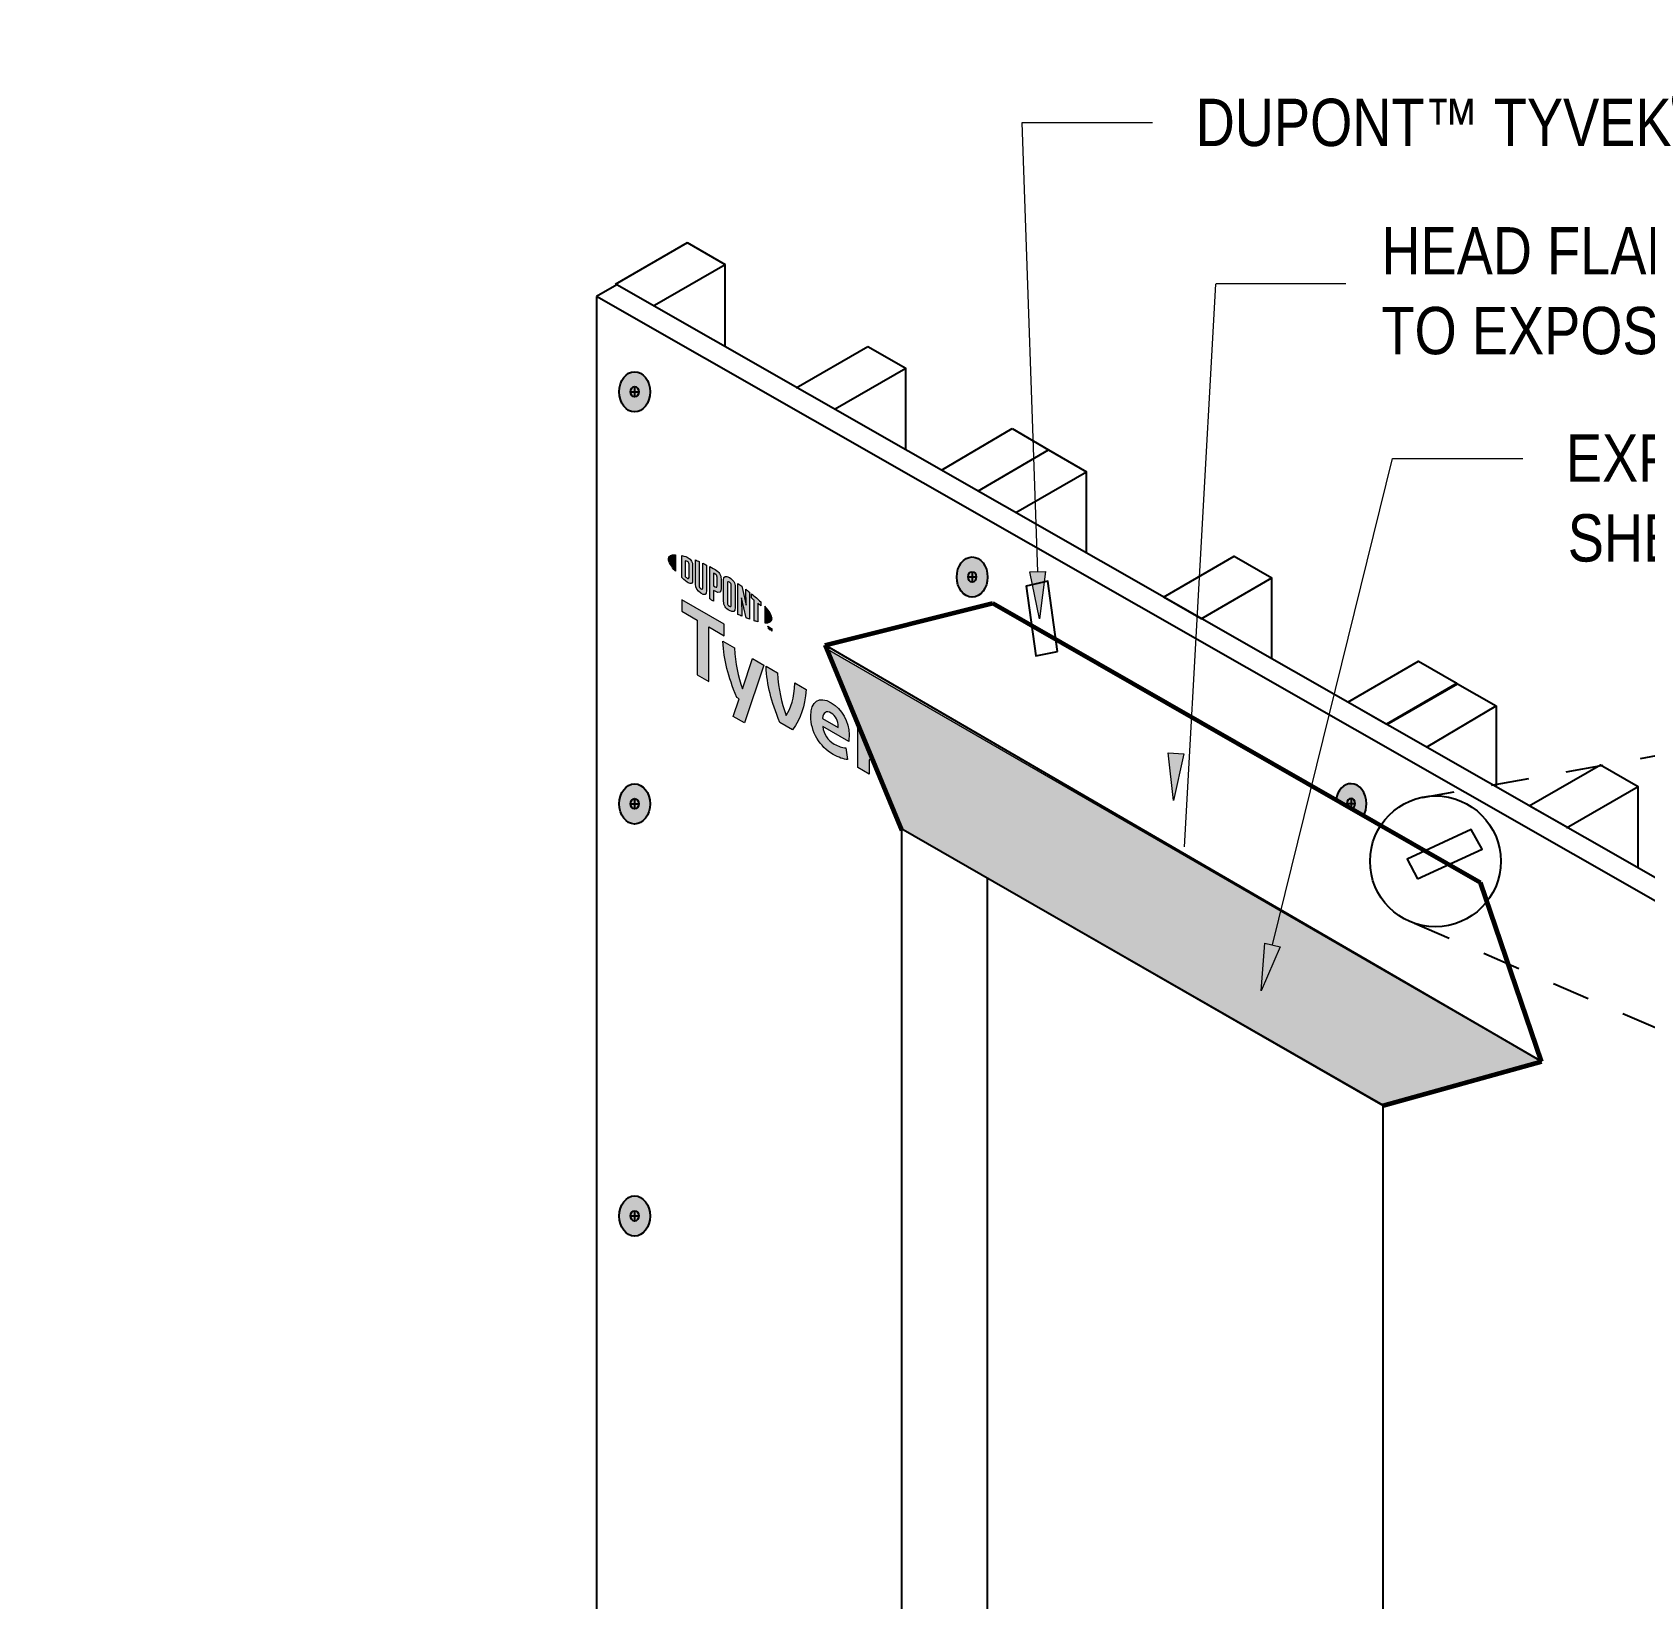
# Model space of a CAD drawing. Header units: inches. Extents: x -26 to 76, y -15 to 22.
# Drawn here: x 8.6 to 13.92, y 7.5 to 12.67 of the extents above; entities that cross this region are included whole.
import ezdxf

# ---------------------------------------------------------------- set-up
doc = ezdxf.new("R2010")
doc.units = ezdxf.units.IN
doc.header["$MEASUREMENT"] = 0
doc.linetypes.add('AI-Linetype-5', pattern=[0.250075, 0.125038, -0.125038])
doc.linetypes.add('AI-Linetype-6', pattern=[0.250075, 0.125038, -0.125038])
for name, color, linetype, lineweight in [('.ATI-HATCH', 7, 'Continuous', 0), ('.ATI-TEXT_2', 7, 'Continuous', 0), ('G-ANNO-TTLB', 7, 'Continuous', 0), ('LOGOS', 7, 'Continuous', 0), ('TYVEK', 7, 'Continuous', 0)]:
    doc.layers.add(name, color=color, linetype=linetype, lineweight=lineweight)

# ---------------------------------------------------------------- blocks, each defined once
blk = doc.blocks.new('Block_17')
at = {"layer": 'TYVEK', "true_color": 0x003b71, "transparency": 33554687}
h = blk.add_hatch(color=156, dxfattribs=at)
h.dxf.hatch_style = 2
edge = h.paths.add_edge_path()
edge.add_spline(control_points=[(13.0035, 10.1261), (13.0035, 10.1118), (13, 10.0985), (12.9942, 10.0876), (12.9942, 10.0876), (12.9556, 10.1097), (12.9556, 10.1097), (12.9556, 10.1097), (12.9525, 10.1115), (12.9525, 10.1115), (12.9525, 10.1115), (12.9408, 10.1182), (12.9408, 10.1182), (12.9408, 10.1182), (12.9028, 10.14), (12.9028, 10.14), (12.9076, 10.17), (12.9281, 10.1925), (12.9525, 10.1925), (12.9807, 10.1925), (13.0035, 10.1628), (13.0035, 10.1261)], knot_values=[0, 0, 0, 0, 1, 1, 1, 2, 2, 2, 3, 3, 3, 4, 4, 4, 5, 5, 5, 6, 6, 6, 7, 7, 7, 7], degree=3, periodic=0)
at = {"layer": 'TYVEK', "color": 252, "lineweight": 25, "true_color": 0x848484}
blk.add_line((12.939, 10.1265), (12.9661, 10.1265), dxfattribs=at)
blk.add_lwpolyline([(12.9525, 10.1436), (12.9525, 10.1265), (12.9525, 10.1115)], dxfattribs=at)
at = {"layer": 'TYVEK', "color": 18, "lineweight": 25, "true_color": 0x000000}
blk.add_open_spline([(13.0035, 10.1261), (13.0035, 10.1118), (13, 10.0985), (12.9942, 10.0876), (12.9942, 10.0876), (12.9556, 10.1097), (12.9556, 10.1097), (12.9556, 10.1097), (12.9525, 10.1115), (12.9525, 10.1115), (12.9525, 10.1115), (12.9408, 10.1182), (12.9408, 10.1182), (12.9408, 10.1182), (12.9028, 10.14), (12.9028, 10.14), (12.9076, 10.17), (12.9281, 10.1925), (12.9525, 10.1925), (12.9807, 10.1925), (13.0035, 10.1628), (13.0035, 10.1261)], degree=3, knots=[0, 0, 0, 0, 1, 1, 1, 2, 2, 2, 3, 3, 3, 4, 4, 4, 5, 5, 5, 6, 6, 6, 7, 7, 7, 7], dxfattribs=at)
at = {"layer": 'TYVEK', "color": 252, "lineweight": 25, "true_color": 0x848484}
blk.add_open_spline([(12.9661, 10.1265), (12.9661, 10.1183), (12.9615, 10.1115), (12.9556, 10.1097), (12.9556, 10.1097), (12.9525, 10.1115), (12.9525, 10.1115), (12.9525, 10.1115), (12.9408, 10.1182), (12.9408, 10.1182), (12.9396, 10.1207), (12.939, 10.1235), (12.939, 10.1265), (12.939, 10.136), (12.9451, 10.1436), (12.9525, 10.1436), (12.96, 10.1436), (12.9661, 10.136), (12.9661, 10.1265)], degree=3, knots=[0, 0, 0, 0, 1, 1, 1, 2, 2, 2, 3, 3, 3, 4, 4, 4, 5, 5, 5, 6, 6, 6, 6], dxfattribs=at)
blk = doc.blocks.new('Block_18')
at = {"layer": 'TYVEK', "true_color": 0x003b71, "transparency": 33554687}
h = blk.add_hatch(color=156, dxfattribs=at)
h.dxf.hatch_style = 2
edge = h.paths.add_edge_path()
edge.add_ellipse((11.7013, 10.8747), major_axis=(0, 0.0664), ratio=0.766948, start_angle=0, end_angle=360)
at = {"layer": 'TYVEK', "color": 252, "lineweight": 25, "true_color": 0x848484}
for p, q in [((11.6878, 10.8751), (11.7149, 10.8751)), ((11.7013, 10.8922), (11.7013, 10.8579))]:
    blk.add_line(p, q, dxfattribs=at)
at = {"layer": 'TYVEK', "color": 18, "lineweight": 25, "true_color": 0x000000}
blk.add_ellipse((11.7013, 10.8747), major_axis=(0, 0.0664), ratio=0.766948, dxfattribs=at)
at = {"layer": 'TYVEK', "color": 252, "lineweight": 25, "true_color": 0x848484}
blk.add_ellipse((11.7013, 10.8751), major_axis=(0, 0.0171), ratio=0.788846, dxfattribs=at)
blk = doc.blocks.new('Block_19')
at = {"layer": 'TYVEK', "true_color": 0x003b71, "transparency": 33554687}
h = blk.add_hatch(color=156, dxfattribs=at)
h.dxf.hatch_style = 2
edge = h.paths.add_edge_path()
edge.add_ellipse((10.5865, 11.4865), major_axis=(0, 0.0664), ratio=0.766948, start_angle=0, end_angle=360)
at = {"layer": 'TYVEK', "color": 252, "lineweight": 25, "true_color": 0x848484}
for p, q in [((10.5865, 11.5041), (10.5865, 11.4698)), ((10.573, 11.4869), (10.6, 11.4869))]:
    blk.add_line(p, q, dxfattribs=at)
at = {"layer": 'TYVEK', "color": 18, "lineweight": 25, "true_color": 0x000000}
blk.add_ellipse((10.5865, 11.4865), major_axis=(0, 0.0664), ratio=0.766948, dxfattribs=at)
at = {"layer": 'TYVEK', "color": 252, "lineweight": 25, "true_color": 0x848484}
blk.add_ellipse((10.5865, 11.4869), major_axis=(0, 0.0171), ratio=0.788846, dxfattribs=at)
blk = doc.blocks.new('Block_21')
at = {"layer": 'TYVEK', "true_color": 0x003b71, "transparency": 33554687}
h = blk.add_hatch(color=156, dxfattribs=at)
h.dxf.hatch_style = 2
edge = h.paths.add_edge_path()
edge.add_ellipse((10.5865, 8.7648), major_axis=(0, 0.0664), ratio=0.766948, start_angle=0, end_angle=360)
at = {"layer": 'TYVEK', "color": 252, "lineweight": 25, "true_color": 0x848484}
for p, q in [((10.573, 8.7652), (10.6, 8.7652)), ((10.5865, 8.7823), (10.5865, 8.7481))]:
    blk.add_line(p, q, dxfattribs=at)
at = {"layer": 'TYVEK', "color": 18, "lineweight": 25, "true_color": 0x000000}
blk.add_ellipse((10.5865, 8.7648), major_axis=(0, 0.0664), ratio=0.766948, dxfattribs=at)
at = {"layer": 'TYVEK', "color": 252, "lineweight": 25, "true_color": 0x848484}
blk.add_ellipse((10.5865, 8.7652), major_axis=(0, 0.0171), ratio=0.788846, dxfattribs=at)
blk = doc.blocks.new('Block_22')
at = {"layer": 'TYVEK', "true_color": 0x003b71, "transparency": 33554687}
h = blk.add_hatch(color=156, dxfattribs=at)
h.dxf.hatch_style = 2
edge = h.paths.add_edge_path()
edge.add_ellipse((10.5865, 10.1257), major_axis=(0, 0.0664), ratio=0.766948, start_angle=0, end_angle=360)
at = {"layer": 'TYVEK', "color": 252, "lineweight": 25, "true_color": 0x848484}
for p, q in [((10.573, 10.1261), (10.6, 10.1261)), ((10.5865, 10.1432), (10.5865, 10.1089))]:
    blk.add_line(p, q, dxfattribs=at)
at = {"layer": 'TYVEK', "color": 18, "lineweight": 25, "true_color": 0x000000}
blk.add_ellipse((10.5865, 10.1257), major_axis=(0, 0.0664), ratio=0.766948, dxfattribs=at)
at = {"layer": 'TYVEK', "color": 252, "lineweight": 25, "true_color": 0x848484}
blk.add_ellipse((10.5865, 10.1261), major_axis=(0, 0.0171), ratio=0.788846, dxfattribs=at)
blk = doc.blocks.new('Block_15')
at = {"layer": 'TYVEK'}
for name in ['Block_19', 'Block_18', 'Block_22', 'Block_17', 'Block_21']:
    blk.add_blockref(name, (0, 0), dxfattribs=at)
blk = doc.blocks.new('Block_216')
at = {"layer": '.ATI-TEXT_2', "char_height": 0.2, "attachment_point": 7}
for s, insert in [('\\C18;\\c0;\\FArial Narrow|b0|i0|c1;\\H0.109408;\\W1.000000;®', (14.0107, 12.3936)), ('\\C18;\\c0;\\FArial Narrow|b0|i0|c1;\\H0.156297;\\W1.000000;DUPONT™ TYVEK', (12.4394, 12.2958)), ('\\C18;\\c0;\\FArial Narrow|b0|i0|c1;\\H0.156297;\\W1.000000; TAPE', (14.1095, 12.2958))]:
    blk.add_mtext(s, dxfattribs=dict(at, insert=insert))
blk = doc.blocks.new('Block_215')
at = {"layer": '.ATI-TEXT_2', "true_color": 0x000000, "transparency": 33554687}
h = blk.add_hatch(color=18, dxfattribs=at)
h.dxf.hatch_style = 2
h.paths.add_polyline_path([(11.9437, 10.8934), (11.9231, 10.7363), (11.8917, 10.8916)])
at = {"layer": '.ATI-TEXT_2', "color": 18, "lineweight": 0, "true_color": 0x000000}
for p, q in [((11.8662, 12.3754), (12.2965, 12.3754)), ((11.9177, 10.8925), (11.8662, 12.3754))]:
    blk.add_line(p, q, dxfattribs=at)
at = {"layer": '.ATI-TEXT_2'}
blk.add_lwpolyline([(11.9437, 10.8934), (11.9231, 10.7363), (11.8917, 10.8916), (11.8917, 10.8916)], close=True, dxfattribs=at)
blk.add_blockref('Block_216', (0, 0), dxfattribs=at)
blk = doc.blocks.new('Block_218')
at = {"layer": '.ATI-TEXT_2', "char_height": 0.2, "attachment_point": 7}
for s, insert in [('\\C18;\\c0;\\FArial Narrow|b0|i0|c1;\\H0.156297;\\W1.000000;HEAD FLAP FOLDED UPWARD', (13.0527, 11.8717)), ('\\C18;\\c0;\\FArial Narrow|b0|i0|c1;\\H0.156297;\\W1.000000;TO EXPOSE SHEATHING', (13.0527, 11.6084))]:
    blk.add_mtext(s, dxfattribs=dict(at, insert=insert))
blk = doc.blocks.new('Block_217')
at = {"layer": '.ATI-TEXT_2', "true_color": 0x000000, "transparency": 33554687}
h = blk.add_hatch(color=18, dxfattribs=at)
h.dxf.hatch_style = 2
h.paths.add_polyline_path([(12.4006, 10.2913), (12.3659, 10.1367), (12.3486, 10.2943)])
at = {"layer": '.ATI-TEXT_2', "color": 18, "lineweight": 0, "true_color": 0x000000}
for p, q in [((12.4023, 9.9834), (12.5064, 11.8419)), ((12.5054, 11.8442), (12.9357, 11.8442))]:
    blk.add_line(p, q, dxfattribs=at)
at = {"layer": '.ATI-TEXT_2'}
blk.add_lwpolyline([(12.4006, 10.2913), (12.3659, 10.1367), (12.3486, 10.2943), (12.3486, 10.2943)], close=True, dxfattribs=at)
blk.add_blockref('Block_218', (0, 0), dxfattribs=at)
blk = doc.blocks.new('Block_220')
at = {"layer": '.ATI-TEXT_2', "char_height": 0.2, "attachment_point": 7}
for s, insert in [('\\C18;\\c0;\\FArial Narrow|b0|i0|c1;\\H0.156297;\\W1.000000;EXPOSED', (13.6621, 11.1871)), ('\\C18;\\c0;\\FArial Narrow|b0|i0|c1;\\H0.156297;\\W1.000000;SHEATHING', (13.6682, 10.9238))]:
    blk.add_mtext(s, dxfattribs=dict(at, insert=insert))
blk = doc.blocks.new('Block_219')
at = {"layer": '.ATI-TEXT_2', "true_color": 0x000000, "transparency": 33554687}
h = blk.add_hatch(color=18, dxfattribs=at)
h.dxf.hatch_style = 2
h.paths.add_polyline_path([(12.7183, 9.6538), (12.6556, 9.5083), (12.6677, 9.6663)])
at = {"layer": '.ATI-TEXT_2', "color": 18, "lineweight": 0, "true_color": 0x000000}
for p, q in [((12.693, 9.66), (13.0898, 11.2667)), ((13.0898, 11.2667), (13.52, 11.2667))]:
    blk.add_line(p, q, dxfattribs=at)
at = {"layer": '.ATI-TEXT_2'}
blk.add_lwpolyline([(12.7183, 9.6538), (12.6556, 9.5083), (12.6677, 9.6663), (12.6677, 9.6663)], close=True, dxfattribs=at)
blk.add_blockref('Block_220', (0, 0), dxfattribs=at)
blk = doc.blocks.new('Block_244')
at = {"layer": 'LOGOS', "true_color": 0x848484, "transparency": 33554687}
h = blk.add_hatch(color=252, dxfattribs=at)
h.dxf.hatch_style = 2
edge = h.paths.add_edge_path()
edge.add_spline(control_points=[(10.6984, 10.9348), (10.6984, 10.9247), (10.7069, 10.9104), (10.7218, 10.8938), (10.7218, 10.8938), (10.7218, 10.9486), (10.7218, 10.9486), (10.7069, 10.9491), (10.6984, 10.9447), (10.6984, 10.9348)], knot_values=[0, 0, 0, 0, 1, 1, 1, 2, 2, 2, 3, 3, 3, 3], degree=3, periodic=0)
h = blk.add_hatch(color=252, dxfattribs=at)
h.dxf.hatch_style = 2
edge = h.paths.add_edge_path()
edge.add_spline(control_points=[(10.7662, 10.8732), (10.7662, 10.869), (10.764, 10.8689), (10.7614, 10.8704), (10.7594, 10.8715), (10.7563, 10.8743), (10.7536, 10.8765), (10.7536, 10.8765), (10.7536, 10.9289), (10.7536, 10.9289), (10.7563, 10.9282), (10.7594, 10.9272), (10.7614, 10.9261), (10.764, 10.9246), (10.7662, 10.9218), (10.7662, 10.9176), (10.7662, 10.9176), (10.7662, 10.8732), (10.7662, 10.8732)], knot_values=[0, 0, 0, 0, 1, 1, 1, 2, 2, 2, 3, 3, 3, 4, 4, 4, 5, 5, 5, 6, 6, 6, 6], degree=3, periodic=0)
edge = h.paths.add_edge_path()
edge.add_spline(control_points=[(10.7632, 10.9388), (10.759, 10.9411), (10.7531, 10.9432), (10.7422, 10.9456), (10.7422, 10.9456), (10.7422, 10.8731), (10.7422, 10.8731), (10.7518, 10.8643), (10.759, 10.8581), (10.7632, 10.8557), (10.7726, 10.8503), (10.7781, 10.8537), (10.7781, 10.8646), (10.7781, 10.8646), (10.7781, 10.9128), (10.7781, 10.9128), (10.7781, 10.9235), (10.7726, 10.9332), (10.7632, 10.9388)], knot_values=[0, 0, 0, 0, 1, 1, 1, 2, 2, 2, 3, 3, 3, 4, 4, 4, 5, 5, 5, 6, 6, 6, 6], degree=3, periodic=0)
h = blk.add_hatch(color=252, dxfattribs=at)
h.dxf.hatch_style = 2
edge = h.paths.add_edge_path()
edge.add_spline(control_points=[(10.8113, 10.8387), (10.8113, 10.8345), (10.81, 10.8326), (10.8055, 10.8359), (10.801, 10.8391), (10.7998, 10.8419), (10.7998, 10.8469), (10.7998, 10.8469), (10.7998, 10.9259), (10.7998, 10.9259), (10.7968, 10.9273), (10.7901, 10.93), (10.7873, 10.9312), (10.7873, 10.9312), (10.7873, 10.8513), (10.7873, 10.8513), (10.7873, 10.8386), (10.7927, 10.8305), (10.8055, 10.8214), (10.8172, 10.8131), (10.8243, 10.8158), (10.8243, 10.8299), (10.8243, 10.8299), (10.8243, 10.9143), (10.8243, 10.9143), (10.8219, 10.9156), (10.8139, 10.9194), (10.8113, 10.9206), (10.8113, 10.9206), (10.8113, 10.8387), (10.8113, 10.8387)], knot_values=[0, 0, 0, 0, 1, 1, 1, 2, 2, 2, 3, 3, 3, 4, 4, 4, 5, 5, 5, 6, 6, 6, 7, 7, 7, 8, 8, 8, 9, 9, 9, 10, 10, 10, 10], degree=3, periodic=0)
h = blk.add_hatch(color=252, dxfattribs=at)
h.dxf.hatch_style = 2
edge = h.paths.add_edge_path()
edge.add_spline(control_points=[(10.8588, 10.846), (10.8588, 10.8414), (10.8574, 10.8399), (10.8521, 10.8429), (10.8521, 10.8429), (10.8475, 10.8456), (10.8475, 10.8456), (10.8475, 10.8456), (10.8475, 10.8875), (10.8475, 10.8875), (10.8496, 10.8865), (10.8507, 10.8858), (10.8518, 10.8851), (10.8576, 10.8818), (10.8588, 10.8788), (10.8588, 10.874), (10.8588, 10.874), (10.8588, 10.846), (10.8588, 10.846)], knot_values=[0, 0, 0, 0, 1, 1, 1, 2, 2, 2, 3, 3, 3, 4, 4, 4, 5, 5, 5, 6, 6, 6, 6], degree=3, periodic=0)
edge = h.paths.add_edge_path()
edge.add_spline(control_points=[(10.8526, 10.8996), (10.8504, 10.9008), (10.8421, 10.9053), (10.8344, 10.9092), (10.8344, 10.9092), (10.8344, 10.8029), (10.8344, 10.8029), (10.8371, 10.8013), (10.8439, 10.7969), (10.8475, 10.7947), (10.8475, 10.7947), (10.8475, 10.8308), (10.8475, 10.8308), (10.8475, 10.8308), (10.8526, 10.8279), (10.8526, 10.8279), (10.8662, 10.82), (10.8719, 10.8237), (10.8719, 10.8372), (10.8719, 10.8372), (10.8719, 10.8686), (10.8719, 10.8686), (10.8719, 10.8818), (10.8656, 10.8921), (10.8526, 10.8996)], knot_values=[0, 0, 0, 0, 1, 1, 1, 2, 2, 2, 3, 3, 3, 4, 4, 4, 5, 5, 5, 6, 6, 6, 7, 7, 7, 8, 8, 8, 8], degree=3, periodic=0)
h = blk.add_hatch(color=252, dxfattribs=at)
h.dxf.hatch_style = 2
edge = h.paths.add_edge_path()
edge.add_spline(control_points=[(10.9053, 10.7819), (10.9053, 10.7778), (10.9042, 10.7764), (10.8994, 10.7789), (10.8947, 10.7814), (10.8935, 10.7844), (10.8935, 10.7889), (10.8935, 10.7889), (10.8935, 10.8551), (10.8935, 10.8551), (10.8935, 10.8594), (10.8947, 10.8611), (10.8994, 10.8582), (10.9042, 10.8554), (10.9053, 10.8525), (10.9053, 10.8483), (10.9053, 10.8483), (10.9053, 10.7819), (10.9053, 10.7819)], knot_values=[0, 0, 0, 0, 1, 1, 1, 2, 2, 2, 3, 3, 3, 4, 4, 4, 5, 5, 5, 6, 6, 6, 6], degree=3, periodic=0)
edge = h.paths.add_edge_path()
edge.add_spline(control_points=[(10.8994, 10.8731), (10.8874, 10.8807), (10.8803, 10.8788), (10.8803, 10.8647), (10.8803, 10.8647), (10.8803, 10.7953), (10.8803, 10.7953), (10.8803, 10.7804), (10.8868, 10.7707), (10.8994, 10.7639), (10.9119, 10.7574), (10.9185, 10.759), (10.9185, 10.7747), (10.9185, 10.7747), (10.9185, 10.8411), (10.9185, 10.8411), (10.9185, 10.8561), (10.9126, 10.8649), (10.8994, 10.8731)], knot_values=[0, 0, 0, 0, 1, 1, 1, 2, 2, 2, 3, 3, 3, 4, 4, 4, 5, 5, 5, 6, 6, 6, 6], degree=3, periodic=0)
h = blk.add_hatch(color=252, dxfattribs=at)
h.dxf.hatch_style = 2
edge = h.paths.add_edge_path()
edge.add_spline(control_points=[(10.9546, 10.7821), (10.9546, 10.7821), (10.9402, 10.8444), (10.9402, 10.8444), (10.9363, 10.8473), (10.9315, 10.8507), (10.9278, 10.8532), (10.9278, 10.8532), (10.9278, 10.7511), (10.9278, 10.7511), (10.9304, 10.7499), (10.937, 10.747), (10.9404, 10.7455), (10.9404, 10.7455), (10.9394, 10.8062), (10.9394, 10.8062), (10.9394, 10.8062), (10.9546, 10.7397), (10.9546, 10.7397), (10.9579, 10.7384), (10.9626, 10.7366), (10.9658, 10.7355), (10.9658, 10.7355), (10.9658, 10.8251), (10.9658, 10.8251), (10.9625, 10.8277), (10.9566, 10.8323), (10.9537, 10.8344), (10.9537, 10.8344), (10.9546, 10.7821), (10.9546, 10.7821)], knot_values=[0, 0, 0, 0, 1, 1, 1, 2, 2, 2, 3, 3, 3, 4, 4, 4, 5, 5, 5, 6, 6, 6, 7, 7, 7, 8, 8, 8, 9, 9, 9, 10, 10, 10, 10], degree=3, periodic=0)
h = blk.add_hatch(color=252, dxfattribs=at)
h.dxf.hatch_style = 2
edge = h.paths.add_edge_path()
edge.add_spline(control_points=[(10.9722, 10.8057), (10.9754, 10.8032), (10.9786, 10.8006), (10.9817, 10.798), (10.9817, 10.798), (10.9817, 10.7302), (10.9817, 10.7302), (10.9846, 10.7293), (10.9899, 10.7279), (10.9934, 10.727), (10.9934, 10.727), (10.9934, 10.7881), (10.9934, 10.7881), (10.9968, 10.7851), (11, 10.7823), (11.0029, 10.7796), (11.0029, 10.7796), (11.0029, 10.7927), (11.0029, 10.7927), (10.9937, 10.8017), (10.9838, 10.8104), (10.9722, 10.8199), (10.9722, 10.8199), (10.9722, 10.8057), (10.9722, 10.8057)], knot_values=[0, 0, 0, 0, 1, 1, 1, 2, 2, 2, 3, 3, 3, 4, 4, 4, 5, 5, 5, 6, 6, 6, 7, 7, 7, 8, 8, 8, 8], degree=3, periodic=0)
h = blk.add_hatch(color=252, dxfattribs=at)
h.dxf.hatch_style = 2
edge = h.paths.add_edge_path()
edge.add_spline(control_points=[(11.0402, 10.7374), (11.0402, 10.7274), (11.0317, 10.7229), (11.0169, 10.7234), (11.0169, 10.7234), (11.0169, 10.7782), (11.0169, 10.7782), (11.0317, 10.7616), (11.0402, 10.7474), (11.0402, 10.7374)], knot_values=[0, 0, 0, 0, 1, 1, 1, 2, 2, 2, 3, 3, 3, 3], degree=3, periodic=0)
h = blk.add_hatch(color=252, dxfattribs=at)
h.dxf.hatch_style = 2
edge = h.paths.add_edge_path()
edge.add_spline(control_points=[(11.0263, 10.7125), (11.0263, 10.7125), (11.0263, 10.7111), (11.0263, 10.7111), (11.0263, 10.7111), (11.0283, 10.71), (11.0283, 10.71), (11.0283, 10.71), (11.0283, 10.7035), (11.0283, 10.7035), (11.0283, 10.7035), (11.0297, 10.7026), (11.0297, 10.7026), (11.0297, 10.7026), (11.0297, 10.7092), (11.0297, 10.7092), (11.0297, 10.7092), (11.0318, 10.7079), (11.0318, 10.7079), (11.0318, 10.7079), (11.0318, 10.7093), (11.0318, 10.7093), (11.0318, 10.7093), (11.0263, 10.7125), (11.0263, 10.7125)], knot_values=[0, 0, 0, 0, 1, 1, 1, 2, 2, 2, 3, 3, 3, 4, 4, 4, 5, 5, 5, 6, 6, 6, 7, 7, 7, 8, 8, 8, 8], degree=3, periodic=0)
edge = h.paths.add_edge_path()
edge.add_spline(control_points=[(11.0389, 10.7053), (11.0389, 10.7053), (11.0368, 10.7028), (11.0368, 10.7028), (11.0368, 10.7028), (11.0347, 10.7076), (11.0347, 10.7076), (11.0347, 10.7076), (11.0333, 10.7085), (11.0333, 10.7085), (11.0333, 10.7085), (11.0333, 10.7006), (11.0333, 10.7006), (11.0333, 10.7006), (11.0346, 10.6999), (11.0346, 10.6999), (11.0346, 10.6999), (11.0346, 10.7054), (11.0346, 10.7054), (11.0346, 10.7054), (11.0367, 10.7004), (11.0367, 10.7004), (11.0367, 10.7004), (11.0368, 10.7004), (11.0368, 10.7004), (11.0368, 10.7004), (11.0389, 10.7029), (11.0389, 10.7029), (11.0389, 10.7029), (11.0389, 10.6974), (11.0389, 10.6974), (11.0389, 10.6974), (11.0401, 10.6965), (11.0401, 10.6965), (11.0401, 10.6965), (11.0401, 10.7044), (11.0401, 10.7044), (11.0401, 10.7044), (11.0389, 10.7053), (11.0389, 10.7053)], knot_values=[0, 0, 0, 0, 1, 1, 1, 2, 2, 2, 3, 3, 3, 4, 4, 4, 5, 5, 5, 6, 6, 6, 7, 7, 7, 8, 8, 8, 9, 9, 9, 10, 10, 10, 11, 11, 11, 12, 12, 12, 13, 13, 13, 13], degree=3, periodic=0)
at = {"layer": 'LOGOS'}
for points, knots in [([(10.6984, 10.9348), (10.6984, 10.9247), (10.7069, 10.9104), (10.7218, 10.8938), (10.7218, 10.8938), (10.7218, 10.9486), (10.7218, 10.9486), (10.7069, 10.9491), (10.6984, 10.9447), (10.6984, 10.9348)], [0, 0, 0, 0, 1, 1, 1, 2, 2, 2, 3, 3, 3, 3]), ([(10.7632, 10.9388), (10.759, 10.9411), (10.7531, 10.9432), (10.7422, 10.9456), (10.7422, 10.9456), (10.7422, 10.8731), (10.7422, 10.8731), (10.7518, 10.8643), (10.759, 10.8581), (10.7632, 10.8557), (10.7726, 10.8503), (10.7781, 10.8537), (10.7781, 10.8646), (10.7781, 10.8646), (10.7781, 10.9128), (10.7781, 10.9128), (10.7781, 10.9235), (10.7726, 10.9332), (10.7632, 10.9388)], [0, 0, 0, 0, 1, 1, 1, 2, 2, 2, 3, 3, 3, 4, 4, 4, 5, 5, 5, 6, 6, 6, 6]), ([(10.7662, 10.8732), (10.7662, 10.869), (10.764, 10.8689), (10.7614, 10.8704), (10.7594, 10.8715), (10.7563, 10.8743), (10.7536, 10.8765), (10.7536, 10.8765), (10.7536, 10.9289), (10.7536, 10.9289), (10.7563, 10.9282), (10.7594, 10.9272), (10.7614, 10.9261), (10.764, 10.9246), (10.7662, 10.9218), (10.7662, 10.9176), (10.7662, 10.9176), (10.7662, 10.8732), (10.7662, 10.8732)], [0, 0, 0, 0, 1, 1, 1, 2, 2, 2, 3, 3, 3, 4, 4, 4, 5, 5, 5, 6, 6, 6, 6]), ([(10.8113, 10.8387), (10.8113, 10.8345), (10.81, 10.8326), (10.8055, 10.8359), (10.801, 10.8391), (10.7998, 10.8419), (10.7998, 10.8469), (10.7998, 10.8469), (10.7998, 10.9259), (10.7998, 10.9259), (10.7968, 10.9273), (10.7901, 10.93), (10.7873, 10.9312), (10.7873, 10.9312), (10.7873, 10.8513), (10.7873, 10.8513), (10.7873, 10.8386), (10.7927, 10.8305), (10.8055, 10.8214), (10.8172, 10.8131), (10.8243, 10.8158), (10.8243, 10.8299), (10.8243, 10.8299), (10.8243, 10.9143), (10.8243, 10.9143), (10.8219, 10.9156), (10.8139, 10.9194), (10.8113, 10.9206), (10.8113, 10.9206), (10.8113, 10.8387), (10.8113, 10.8387)], [0, 0, 0, 0, 1, 1, 1, 2, 2, 2, 3, 3, 3, 4, 4, 4, 5, 5, 5, 6, 6, 6, 7, 7, 7, 8, 8, 8, 9, 9, 9, 10, 10, 10, 10]), ([(10.8526, 10.8996), (10.8504, 10.9008), (10.8421, 10.9053), (10.8344, 10.9092), (10.8344, 10.9092), (10.8344, 10.8029), (10.8344, 10.8029), (10.8371, 10.8013), (10.8439, 10.7969), (10.8475, 10.7947), (10.8475, 10.7947), (10.8475, 10.8308), (10.8475, 10.8308), (10.8475, 10.8308), (10.8526, 10.8279), (10.8526, 10.8279), (10.8662, 10.82), (10.8719, 10.8237), (10.8719, 10.8372), (10.8719, 10.8372), (10.8719, 10.8686), (10.8719, 10.8686), (10.8719, 10.8818), (10.8656, 10.8921), (10.8526, 10.8996)], [0, 0, 0, 0, 1, 1, 1, 2, 2, 2, 3, 3, 3, 4, 4, 4, 5, 5, 5, 6, 6, 6, 7, 7, 7, 8, 8, 8, 8]), ([(10.8588, 10.846), (10.8588, 10.8414), (10.8574, 10.8399), (10.8521, 10.8429), (10.8521, 10.8429), (10.8475, 10.8456), (10.8475, 10.8456), (10.8475, 10.8456), (10.8475, 10.8875), (10.8475, 10.8875), (10.8496, 10.8865), (10.8507, 10.8858), (10.8518, 10.8851), (10.8576, 10.8818), (10.8588, 10.8788), (10.8588, 10.874), (10.8588, 10.874), (10.8588, 10.846), (10.8588, 10.846)], [0, 0, 0, 0, 1, 1, 1, 2, 2, 2, 3, 3, 3, 4, 4, 4, 5, 5, 5, 6, 6, 6, 6]), ([(10.8994, 10.8731), (10.8874, 10.8807), (10.8803, 10.8788), (10.8803, 10.8647), (10.8803, 10.8647), (10.8803, 10.7953), (10.8803, 10.7953), (10.8803, 10.7804), (10.8868, 10.7707), (10.8994, 10.7639), (10.9119, 10.7574), (10.9185, 10.759), (10.9185, 10.7747), (10.9185, 10.7747), (10.9185, 10.8411), (10.9185, 10.8411), (10.9185, 10.8561), (10.9126, 10.8649), (10.8994, 10.8731)], [0, 0, 0, 0, 1, 1, 1, 2, 2, 2, 3, 3, 3, 4, 4, 4, 5, 5, 5, 6, 6, 6, 6]), ([(10.9053, 10.7819), (10.9053, 10.7778), (10.9042, 10.7764), (10.8994, 10.7789), (10.8947, 10.7814), (10.8935, 10.7844), (10.8935, 10.7889), (10.8935, 10.7889), (10.8935, 10.8551), (10.8935, 10.8551), (10.8935, 10.8594), (10.8947, 10.8611), (10.8994, 10.8582), (10.9042, 10.8554), (10.9053, 10.8525), (10.9053, 10.8483), (10.9053, 10.8483), (10.9053, 10.7819), (10.9053, 10.7819)], [0, 0, 0, 0, 1, 1, 1, 2, 2, 2, 3, 3, 3, 4, 4, 4, 5, 5, 5, 6, 6, 6, 6]), ([(10.9546, 10.7821), (10.9546, 10.7821), (10.9402, 10.8444), (10.9402, 10.8444), (10.9363, 10.8473), (10.9315, 10.8507), (10.9278, 10.8532), (10.9278, 10.8532), (10.9278, 10.7511), (10.9278, 10.7511), (10.9304, 10.7499), (10.937, 10.747), (10.9404, 10.7455), (10.9404, 10.7455), (10.9394, 10.8062), (10.9394, 10.8062), (10.9394, 10.8062), (10.9546, 10.7397), (10.9546, 10.7397), (10.9579, 10.7384), (10.9626, 10.7366), (10.9658, 10.7355), (10.9658, 10.7355), (10.9658, 10.8251), (10.9658, 10.8251), (10.9625, 10.8277), (10.9566, 10.8323), (10.9537, 10.8344), (10.9537, 10.8344), (10.9546, 10.7821), (10.9546, 10.7821)], [0, 0, 0, 0, 1, 1, 1, 2, 2, 2, 3, 3, 3, 4, 4, 4, 5, 5, 5, 6, 6, 6, 7, 7, 7, 8, 8, 8, 9, 9, 9, 10, 10, 10, 10]), ([(10.9722, 10.8057), (10.9754, 10.8032), (10.9786, 10.8006), (10.9817, 10.798), (10.9817, 10.798), (10.9817, 10.7302), (10.9817, 10.7302), (10.9846, 10.7293), (10.9899, 10.7279), (10.9934, 10.727), (10.9934, 10.727), (10.9934, 10.7881), (10.9934, 10.7881), (10.9968, 10.7851), (11, 10.7823), (11.0029, 10.7796), (11.0029, 10.7796), (11.0029, 10.7927), (11.0029, 10.7927), (10.9937, 10.8017), (10.9838, 10.8104), (10.9722, 10.8199), (10.9722, 10.8199), (10.9722, 10.8057), (10.9722, 10.8057)], [0, 0, 0, 0, 1, 1, 1, 2, 2, 2, 3, 3, 3, 4, 4, 4, 5, 5, 5, 6, 6, 6, 7, 7, 7, 8, 8, 8, 8]), ([(11.0402, 10.7374), (11.0402, 10.7274), (11.0317, 10.7229), (11.0169, 10.7234), (11.0169, 10.7234), (11.0169, 10.7782), (11.0169, 10.7782), (11.0317, 10.7616), (11.0402, 10.7474), (11.0402, 10.7374)], [0, 0, 0, 0, 1, 1, 1, 2, 2, 2, 3, 3, 3, 3]), ([(11.0263, 10.7125), (11.0263, 10.7125), (11.0263, 10.7111), (11.0263, 10.7111), (11.0263, 10.7111), (11.0283, 10.71), (11.0283, 10.71), (11.0283, 10.71), (11.0283, 10.7035), (11.0283, 10.7035), (11.0283, 10.7035), (11.0297, 10.7026), (11.0297, 10.7026), (11.0297, 10.7026), (11.0297, 10.7092), (11.0297, 10.7092), (11.0297, 10.7092), (11.0318, 10.7079), (11.0318, 10.7079), (11.0318, 10.7079), (11.0318, 10.7093), (11.0318, 10.7093), (11.0318, 10.7093), (11.0263, 10.7125), (11.0263, 10.7125)], [0, 0, 0, 0, 1, 1, 1, 2, 2, 2, 3, 3, 3, 4, 4, 4, 5, 5, 5, 6, 6, 6, 7, 7, 7, 8, 8, 8, 8]), ([(11.0389, 10.7053), (11.0389, 10.7053), (11.0368, 10.7028), (11.0368, 10.7028), (11.0368, 10.7028), (11.0347, 10.7076), (11.0347, 10.7076), (11.0347, 10.7076), (11.0333, 10.7085), (11.0333, 10.7085), (11.0333, 10.7085), (11.0333, 10.7006), (11.0333, 10.7006), (11.0333, 10.7006), (11.0346, 10.6999), (11.0346, 10.6999), (11.0346, 10.6999), (11.0346, 10.7054), (11.0346, 10.7054), (11.0346, 10.7054), (11.0367, 10.7004), (11.0367, 10.7004), (11.0367, 10.7004), (11.0368, 10.7004), (11.0368, 10.7004), (11.0368, 10.7004), (11.0389, 10.7029), (11.0389, 10.7029), (11.0389, 10.7029), (11.0389, 10.6974), (11.0389, 10.6974), (11.0389, 10.6974), (11.0401, 10.6965), (11.0401, 10.6965), (11.0401, 10.6965), (11.0401, 10.7044), (11.0401, 10.7044), (11.0401, 10.7044), (11.0389, 10.7053), (11.0389, 10.7053)], [0, 0, 0, 0, 1, 1, 1, 2, 2, 2, 3, 3, 3, 4, 4, 4, 5, 5, 5, 6, 6, 6, 7, 7, 7, 8, 8, 8, 9, 9, 9, 10, 10, 10, 11, 11, 11, 12, 12, 12, 13, 13, 13, 13])]:
    blk.add_open_spline(points, degree=3, knots=knots, dxfattribs=at)
blk = doc.blocks.new('Block_248')
at = {"layer": 'LOGOS', "true_color": 0x848484, "transparency": 33554687}
h = blk.add_hatch(color=252, dxfattribs=at)
h.dxf.hatch_style = 2
h.paths.add_polyline_path([(10.8825, 10.719), (10.7423, 10.8), (10.7423, 10.7619), (10.7929, 10.7326), (10.7929, 10.5522), (10.8319, 10.5297), (10.8319, 10.7102), (10.8825, 10.6809)])
h = blk.add_hatch(color=252, dxfattribs=at)
h.dxf.hatch_style = 2
edge = h.paths.add_edge_path()
edge.add_spline(control_points=[(11.1158, 10.5253), (11.1133, 10.4734), (11.1029, 10.4431), (11.0869, 10.4171), (11.0713, 10.4614), (11.0613, 10.5034), (11.0583, 10.5585), (11.0583, 10.5585), (11.0204, 10.5804), (11.0204, 10.5804), (11.0245, 10.5153), (11.0367, 10.4679), (11.0662, 10.3944), (11.0662, 10.3944), (11.1079, 10.3703), (11.1079, 10.3703), (11.1362, 10.4105), (11.1479, 10.444), (11.1533, 10.5036), (11.1533, 10.5036), (11.1158, 10.5253), (11.1158, 10.5253)], knot_values=[0, 0, 0, 0, 1, 1, 1, 2, 2, 2, 3, 3, 3, 4, 4, 4, 5, 5, 5, 6, 6, 6, 7, 7, 7, 7], degree=3, periodic=0)
h = blk.add_hatch(color=252, dxfattribs=at)
h.dxf.hatch_style = 2
edge = h.paths.add_edge_path()
edge.add_spline(control_points=[(11.2588, 10.3782), (11.2588, 10.3782), (11.2069, 10.4081), (11.2069, 10.4081), (11.2094, 10.4278), (11.2199, 10.4347), (11.2356, 10.4256), (11.2506, 10.4169), (11.2588, 10.3993), (11.2588, 10.3819), (11.2588, 10.3819), (11.2588, 10.3782), (11.2588, 10.3782)], knot_values=[0, 0, 0, 0, 1, 1, 1, 2, 2, 2, 3, 3, 3, 4, 4, 4, 4], degree=3, periodic=0)
edge = h.paths.add_edge_path()
edge.add_spline(control_points=[(11.2947, 10.3549), (11.2947, 10.3967), (11.2713, 10.4393), (11.2356, 10.4599), (11.1956, 10.4831), (11.1681, 10.4651), (11.1681, 10.4156), (11.1681, 10.3638), (11.1981, 10.3146), (11.2418, 10.2892), (11.2599, 10.2789), (11.2775, 10.2729), (11.2896, 10.2724), (11.2896, 10.2724), (11.2836, 10.3104), (11.2836, 10.3104), (11.2718, 10.3115), (11.259, 10.3156), (11.2457, 10.3232), (11.2239, 10.3358), (11.2111, 10.3544), (11.2075, 10.3815), (11.2075, 10.3815), (11.2936, 10.3318), (11.2936, 10.3318), (11.2942, 10.3376), (11.2947, 10.3456), (11.2947, 10.3549)], knot_values=[0, 0, 0, 0, 1, 1, 1, 2, 2, 2, 3, 3, 3, 4, 4, 4, 5, 5, 5, 6, 6, 6, 7, 7, 7, 8, 8, 8, 9, 9, 9, 9], degree=3, periodic=0)
h = blk.add_hatch(color=252, dxfattribs=at)
h.dxf.hatch_style = 2
edge = h.paths.add_edge_path()
edge.add_spline(control_points=[(11.3233, 10.3903), (11.3233, 10.3903), (11.3233, 10.246), (11.3233, 10.246), (11.3233, 10.246), (11.361, 10.2242), (11.361, 10.2242), (11.361, 10.2242), (11.361, 10.2711), (11.361, 10.2711), (11.3647, 10.2715), (11.3683, 10.2722), (11.3718, 10.2729), (11.3718, 10.2729), (11.3233, 10.3903), (11.3233, 10.3903)], knot_values=[0, 0, 0, 0, 1, 1, 1, 2, 2, 2, 3, 3, 3, 4, 4, 4, 5, 5, 5, 5], degree=3, periodic=0)
at = {"layer": 'LOGOS'}
blk.add_lwpolyline([(10.8825, 10.719), (10.7423, 10.8), (10.7423, 10.7619), (10.7929, 10.7326), (10.7929, 10.5522), (10.8319, 10.5297), (10.8319, 10.7102), (10.8825, 10.6809)], close=True, dxfattribs=at)
for points, knots in [([(11.1158, 10.5253), (11.1133, 10.4734), (11.1029, 10.4431), (11.0869, 10.4171), (11.0713, 10.4614), (11.0613, 10.5034), (11.0583, 10.5585), (11.0583, 10.5585), (11.0204, 10.5804), (11.0204, 10.5804), (11.0245, 10.5153), (11.0367, 10.4679), (11.0662, 10.3944), (11.0662, 10.3944), (11.1079, 10.3703), (11.1079, 10.3703), (11.1362, 10.4105), (11.1479, 10.444), (11.1533, 10.5036), (11.1533, 10.5036), (11.1158, 10.5253), (11.1158, 10.5253)], [0, 0, 0, 0, 1, 1, 1, 2, 2, 2, 3, 3, 3, 4, 4, 4, 5, 5, 5, 6, 6, 6, 7, 7, 7, 7]), ([(11.2947, 10.3549), (11.2947, 10.3967), (11.2713, 10.4393), (11.2356, 10.4599), (11.1956, 10.4831), (11.1681, 10.4651), (11.1681, 10.4156), (11.1681, 10.3638), (11.1981, 10.3146), (11.2418, 10.2892), (11.2599, 10.2789), (11.2775, 10.2729), (11.2896, 10.2724), (11.2896, 10.2724), (11.2836, 10.3104), (11.2836, 10.3104), (11.2718, 10.3115), (11.259, 10.3156), (11.2457, 10.3232), (11.2239, 10.3358), (11.2111, 10.3544), (11.2075, 10.3815), (11.2075, 10.3815), (11.2936, 10.3318), (11.2936, 10.3318), (11.2942, 10.3376), (11.2947, 10.3456), (11.2947, 10.3549)], [0, 0, 0, 0, 1, 1, 1, 2, 2, 2, 3, 3, 3, 4, 4, 4, 5, 5, 5, 6, 6, 6, 7, 7, 7, 8, 8, 8, 9, 9, 9, 9]), ([(11.2588, 10.3782), (11.2588, 10.3782), (11.2069, 10.4081), (11.2069, 10.4081), (11.2094, 10.4278), (11.2199, 10.4347), (11.2356, 10.4256), (11.2506, 10.4169), (11.2588, 10.3993), (11.2588, 10.3819), (11.2588, 10.3819), (11.2588, 10.3782), (11.2588, 10.3782)], [0, 0, 0, 0, 1, 1, 1, 2, 2, 2, 3, 3, 3, 4, 4, 4, 4]), ([(11.3233, 10.3903), (11.3233, 10.3903), (11.3233, 10.246), (11.3233, 10.246), (11.3233, 10.246), (11.361, 10.2242), (11.361, 10.2242), (11.361, 10.2242), (11.361, 10.2711), (11.361, 10.2711), (11.3647, 10.2715), (11.3683, 10.2722), (11.3718, 10.2729), (11.3718, 10.2729), (11.3233, 10.3903), (11.3233, 10.3903)], [0, 0, 0, 0, 1, 1, 1, 2, 2, 2, 3, 3, 3, 4, 4, 4, 5, 5, 5, 5])]:
    blk.add_open_spline(points, degree=3, knots=knots, dxfattribs=at)
blk = doc.blocks.new('Block_247')
at = {"layer": 'LOGOS', "true_color": 0x848484, "transparency": 33554687}
h = blk.add_hatch(color=252, dxfattribs=at)
h.dxf.hatch_style = 2
edge = h.paths.add_edge_path()
edge.add_spline(control_points=[(10.9761, 10.6059), (10.9761, 10.6059), (10.9424, 10.5053), (10.9424, 10.5053), (10.928, 10.5474), (10.9187, 10.5881), (10.9159, 10.6408), (10.9159, 10.6408), (10.878, 10.6626), (10.878, 10.6626), (10.8821, 10.5975), (10.8943, 10.5501), (10.9238, 10.4766), (10.9238, 10.4766), (10.9313, 10.4722), (10.9313, 10.4722), (10.9313, 10.4722), (10.912, 10.4147), (10.912, 10.4147), (10.912, 10.4147), (10.9496, 10.393), (10.9496, 10.393), (10.9496, 10.393), (11.0137, 10.5842), (11.0137, 10.5842), (11.0137, 10.5842), (10.9761, 10.6059), (10.9761, 10.6059)], knot_values=[0, 0, 0, 0, 1, 1, 1, 2, 2, 2, 3, 3, 3, 4, 4, 4, 5, 5, 5, 6, 6, 6, 7, 7, 7, 8, 8, 8, 9, 9, 9, 9], degree=3, periodic=0)
at = {"layer": 'LOGOS'}
blk.add_open_spline([(10.9761, 10.6059), (10.9761, 10.6059), (10.9424, 10.5053), (10.9424, 10.5053), (10.928, 10.5474), (10.9187, 10.5881), (10.9159, 10.6408), (10.9159, 10.6408), (10.878, 10.6626), (10.878, 10.6626), (10.8821, 10.5975), (10.8943, 10.5501), (10.9238, 10.4766), (10.9238, 10.4766), (10.9313, 10.4722), (10.9313, 10.4722), (10.9313, 10.4722), (10.912, 10.4147), (10.912, 10.4147), (10.912, 10.4147), (10.9496, 10.393), (10.9496, 10.393), (10.9496, 10.393), (11.0137, 10.5842), (11.0137, 10.5842), (11.0137, 10.5842), (10.9761, 10.6059), (10.9761, 10.6059)], degree=3, knots=[0, 0, 0, 0, 1, 1, 1, 2, 2, 2, 3, 3, 3, 4, 4, 4, 5, 5, 5, 6, 6, 6, 7, 7, 7, 8, 8, 8, 9, 9, 9, 9], dxfattribs=at)
blk.add_blockref('Block_248', (0, 0), dxfattribs=at)
blk = doc.blocks.new('Block_246')
at = {"layer": 'LOGOS'}
blk.add_blockref('Block_247', (0, 0), dxfattribs=at)
blk = doc.blocks.new('Block_245')
at = {"layer": 'LOGOS'}
blk.add_blockref('Block_246', (0, 0), dxfattribs=at)
blk = doc.blocks.new('Block_243')
at = {"layer": 'LOGOS'}
for name in ['Block_244', 'Block_245']:
    blk.add_blockref(name, (0, 0), dxfattribs=at)

msp = doc.modelspace()

# ---------------------------------------------------------------- hatches: boundary and pattern name
at = {"layer": '.ATI-HATCH', "true_color": 0x848484, "transparency": 33554457}
h = msp.add_hatch(color=252, dxfattribs=at)
h.dxf.hatch_style = 2
h.paths.add_polyline_path([(13.058, 9.1322), (11.4657, 10.0461), (11.2162, 10.6409), (13.5818, 9.2753)])
at = {"layer": 'G-ANNO-TTLB', "true_color": 0xff00ff, "transparency": 33554687}
h = msp.add_hatch(color=6, dxfattribs=at)
edge = h.paths.add_edge_path()
edge.add_spline(control_points=[(20.0342, -15.1346), (20.0342, -15.1346), (-20.6658, -15.1346), (-20.6658, -15.1346), (-20.6658, -15.1346), (-20.6658, 19.0008), (-20.6658, 19.0008), (-20.6658, 19.0008), (20.0342, 19.0008), (20.0342, 19.0008), (20.0342, 19.0008), (20.0342, -15.1346), (20.0342, -15.1346)], knot_values=[0, 0, 0, 0, 1, 1, 1, 2, 2, 2, 3, 3, 3, 4, 4, 4, 4], degree=3, periodic=0)
edge = h.paths.add_edge_path()
edge.add_spline(control_points=[(-20.5408, 18.8757), (-20.5408, 18.8757), (-20.5408, -15.0095), (-20.5408, -15.0095), (-20.5408, -15.0095), (19.9092, -15.0095), (19.9092, -15.0095), (19.9092, -15.0095), (19.9092, 18.8757), (19.9092, 18.8757), (19.9092, 18.8757), (-20.5408, 18.8757), (-20.5408, 18.8757)], knot_values=[0, 0, 0, 0, 1, 1, 1, 2, 2, 2, 3, 3, 3, 4, 4, 4, 4], degree=3, periodic=0)
edge.add_line((-20.5408, 18.8757), (-20.5408, 18.8757))

# ---------------------------------------------------------------- linework, layer by layer
at = {"layer": '.ATI-HATCH'}
msp.add_lwpolyline([(13.058, 9.1322), (11.4657, 10.0461), (11.2162, 10.6409), (13.5818, 9.2753)], close=True, dxfattribs=at)
at = {"layer": 'G-ANNO-TTLB'}
for points in [[(20.0342, -15.1346), (20.0342, -15.1346), (-20.6658, -15.1346), (-20.6658, -15.1346), (-20.6658, -15.1346), (-20.6658, 19.0008), (-20.6658, 19.0008), (-20.6658, 19.0008), (20.0342, 19.0008), (20.0342, 19.0008), (20.0342, 19.0008), (20.0342, -15.1346), (20.0342, -15.1346)], [(-20.5408, 18.8757), (-20.5408, 18.8757), (-20.5408, -15.0095), (-20.5408, -15.0095), (-20.5408, -15.0095), (19.9092, -15.0095), (19.9092, -15.0095), (19.9092, -15.0095), (19.9092, 18.8757), (19.9092, 18.8757), (19.9092, 18.8757), (-20.5408, 18.8757), (-20.5408, 18.8757)]]:
    msp.add_open_spline(points, degree=3, knots=[0, 0, 0, 0, 1, 1, 1, 2, 2, 2, 3, 3, 3, 4, 4, 4, 4], dxfattribs=at)
at = {"layer": 'TYVEK', "color": 33, "lineweight": 25, "true_color": 0xcc9966}
for p, q in [((10.5236, 11.8419), (10.7606, 11.979)), ((10.7605, 11.979), (10.8856, 11.9073)), ((10.6522, 11.7723), (10.8856, 11.9073)), ((10.8856, 11.6385), (10.8856, 11.9073)), ((10.5272, 11.8399), (10.5236, 11.8419)), ((11.1203, 11.4995), (11.3572, 11.6366)), ((11.3572, 11.6366), (11.4822, 11.5649)), ((11.2488, 11.4299), (11.4822, 11.5649)), ((11.4822, 11.2961), (11.4822, 11.5649)), ((11.5999, 11.2274), (11.8336, 11.3656)), ((11.8336, 11.3656), (11.9538, 11.2944)), ((11.7197, 11.1589), (11.9538, 11.2944)), ((11.9538, 11.2944), (12.0788, 11.2227)), ((11.8455, 11.0877), (12.0788, 11.2227)), ((12.0788, 10.9539), (12.0788, 11.2227)), ((12.4579, 10.737), (12.6913, 10.8721)), ((12.6913, 10.6036), (12.6913, 10.8721)), ((13.0707, 10.3903), (13.3038, 10.5251)), ((13.0707, 10.3875), (13.3038, 10.5224)), ((13.3038, 10.5224), (13.4318, 10.449)), ((13.2019, 10.3126), (13.4318, 10.449)), ((13.4318, 10.449), (13.4318, 10.1814)), ((13.6639, 10.0462), (13.9008, 10.1833)), ((13.9008, 9.9135), (13.9008, 10.1833))]:
    msp.add_line(p, q, dxfattribs=at)
at = {"layer": 'TYVEK', "color": 2, "lineweight": 25, "true_color": 0xffff00}
for p, q in [((10.5272, 11.8399), (10.4604, 11.8012)), ((14.2615, 9.7075), (10.5272, 11.8399)), ((11.4657, 10.0461), (13.058, 9.1298))]:
    msp.add_line(p, q, dxfattribs=at)
at = {"layer": 'TYVEK', "color": 18, "lineweight": 25, "true_color": 0x000000}
for p, q in [((10.4604, 11.8012), (10.4604, 5.9351)), ((14.1947, 9.6689), (10.4604, 11.8012)), ((13.5818, 9.2753), (11.2162, 10.6499)), ((11.4688, 5.3508), (11.4688, 10.0377)), ((11.7522, 5.5151), (11.7522, 9.8788)), ((13.0585, 4.4342), (13.0585, 9.1298))]:
    msp.add_line(p, q, dxfattribs=at)
at = {"layer": 'TYVEK', "color": 18, "lineweight": 60, "true_color": 0x000000}
for p, q in [((11.2162, 10.6499), (11.7697, 10.7888)), ((11.7697, 10.7888), (13.3802, 9.8666)), ((11.4688, 10.0377), (11.2162, 10.6499)), ((13.5818, 9.2753), (13.3802, 9.8666)), ((13.0585, 9.1298), (13.5818, 9.2753))]:
    msp.add_line(p, q, dxfattribs=at)
at = {"layer": 'TYVEK', "color": 18, "linetype": 'AI-Linetype-5', "lineweight": 25, "true_color": 0x000000}
msp.add_line((15.5074, 10.5624), (13.1873, 10.1457), dxfattribs=at)
at = {"layer": 'TYVEK', "color": 18, "linetype": 'AI-Linetype-6', "lineweight": 25, "true_color": 0x000000}
msp.add_line((13.1619, 9.7317), (15.6995, 8.6323), dxfattribs=at)
at = {"layer": 'TYVEK', "color": 33, "lineweight": 25, "true_color": 0xcc9966}
for points in [[(12.458, 10.737), (12.3329, 10.8087), (12.5663, 10.9438), (12.6913, 10.8721)], [(13.0666, 10.3903), (12.9413, 10.4618), (13.1747, 10.5969), (13.2997, 10.5251)], [(13.6674, 10.0483), (13.5408, 10.119), (13.7758, 10.255), (13.9008, 10.1833)]]:
    msp.add_lwpolyline(points, dxfattribs=at)
at = {"layer": 'TYVEK', "color": 2, "lineweight": 25, "true_color": 0xffff00}
for points in [[(11.983, 10.6287), (11.9515, 10.8607), (11.8793, 10.845), (11.9116, 10.615)], [(13.1722, 9.8788), (13.385, 9.9766), (13.3489, 10.041), (13.1383, 9.9432)]]:
    msp.add_lwpolyline(points, close=True, dxfattribs=at)
at = {"layer": 'TYVEK', "color": 18, "lineweight": 18, "true_color": 0x000000}
msp.add_lwpolyline([(11.4688, 10.0492)], dxfattribs=at)
at = {"layer": 'TYVEK', "color": 18, "lineweight": 25, "true_color": 0x000000}
msp.add_circle((13.2311, 9.9362), 0.2159, dxfattribs=at)

# ---------------------------------------------------------------- block references
at = {"layer": '.ATI-TEXT_2'}
for name in ['Block_215', 'Block_217', 'Block_219']:
    msp.add_blockref(name, (0, 0), dxfattribs=at)
at = {"layer": 'LOGOS'}
msp.add_blockref('Block_243', (0, 0), dxfattribs=at)
at = {"layer": 'TYVEK'}
msp.add_blockref('Block_15', (0, 0), dxfattribs=at)

doc.saveas('drawing.dxf')
